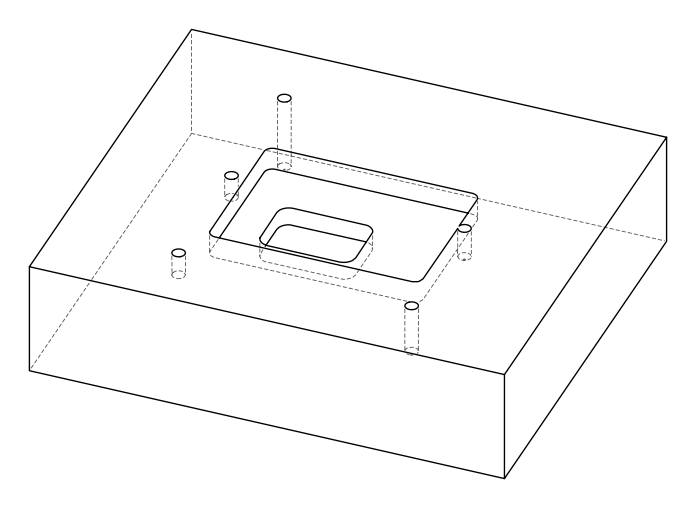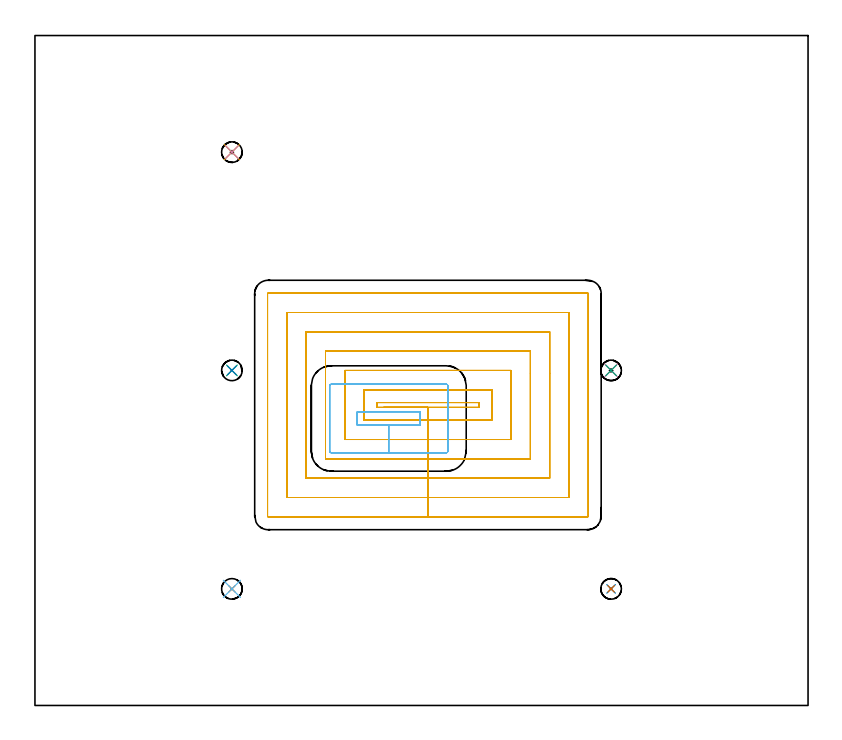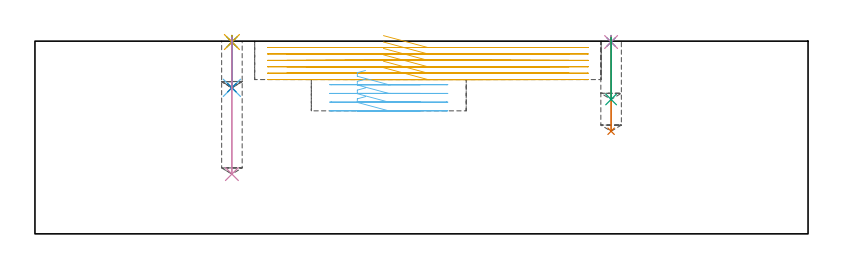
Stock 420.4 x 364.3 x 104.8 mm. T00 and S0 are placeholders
(PLAN: 12 operations, 3 tool changes, 34.2 min)
(1 SPOT_DRILL | STEP1POCKET | NXT0321_9005460120000 | 0.03 min | 4 mm3)
(2 SPOT_DRILL_1 | STEP1POCKET_1 | NXT0321_9005460120000 | 0.03 min | 1 mm3)
(3 SPOT_DRILL_2 | STEP1POCKET_2 | NXT0321_9005460120000 | 0.03 min | 3 mm3)
(4 SPOT_DRILL_3 | STEP1POCKET_3 | NXT0321_9005460120000 | 0.03 min | 24 mm3)
(5 SPOT_DRILL_4 | STEP1POCKET_4 | NXT0321_9005460120000 | 0.03 min | 23 mm3)
(6 DRILL_BLIND_HOLE_INTO_CENTER | STEP1POCKET | UGT0301_223 | 0.11 min | 2287 mm3)
(7 DRILL_BLIND_HOLE_INTO_CENTER_1 | STEP1POCKET_1 | UGT0301_223 | 0.21 min | 4624 mm3)
(8 DRILL_BLIND_HOLE_INTO_CENTER_2 | STEP1POCKET_2 | UGT0301_223 | 0.11 min | 2206 mm3)
(9 DRILL_BLIND_HOLE_INTO_CENTER_3 | STEP1POCKET_3 | UGT0301_223 | 0.14 min | 2889 mm3)
(10 DRILL_BLIND_HOLE_INTO_CENTER_4 | STEP1POCKET_4 | UGT0301_223 | 0.3 min | 6871 mm3)
(11 MILL_RECTANGULAR_POCKET | POCKET_RECTANGULAR_STRAIGHT | UGT0201_132 | Follow Part, ap 3.5, ae 75% | 30.25 min | 533027 mm3)
(12 MILL_RECTANGULAR_POCKET_1 | POCKET_RECTANGULAR_STRAIGHT_1 | UGT0201_104 | Follow Part, ap 5, ae 75% | 2.9 min | 80337 mm3)
(TOOL NXT0321_9005460120000 | NC Spot Drill, 142deg, 12mm, Carbide, Uncoated | D12 PA142 FL30 Z2)
(TOOL UGT0301_223 | Twist Drill 11.2 mm | D11.2 PA118 FL90 Z2)
(TOOL UGT0201_132 | Carbide End Mill 14.0 | D14 FL30 Z4)
(TOOL UGT0201_104 | End Mill 20 mm | D20 FL22 Z2)
(OP 1 SPOT_DRILL)
G17 G21 G94 G90
T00 M6
G54
G17 G0 G90 X107.1 Y63.4 S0 M3
G43 Z114.8 H0
G94 G81 G98 Z104.318 F250. R107.8
G80
M5
M2
(OP 2 SPOT_DRILL_1)
G17 G21 G94 G90
T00 M6
G54
G17 G0 G90 X313.3 Y63.4 S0 M3
G43 Z114.8 H0
G94 G81 G98 Z104.318 F250. R107.8
G80
M5
M2
(OP 3 SPOT_DRILL_2)
G17 G21 G94 G90
T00 M6
G54
G17 G0 G90 X107.1 Y182.2 S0 M3
G43 Z114.8 H0
G94 G81 G98 Z104.318 F250. R107.8
G80
M5
M2
(OP 4 SPOT_DRILL_3)
G17 G21 G94 G90
T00 M6
G54
G17 G0 G90 X313.3 Y182.2 S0 M3
G43 Z114.8 H0
G94 G81 G98 Z104.318 F250. R107.8
G80
M5
M2
(OP 5 SPOT_DRILL_4)
G17 G21 G94 G90
T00 M6
G54
G17 G0 G90 X107.1 Y300.9 S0 M3
G43 Z114.8 H0
G94 G81 G98 Z104.318 F250. R107.8
G80
M5
M2
(OP 6 DRILL_BLIND_HOLE_INTO_CENTER)
G17 G21 G94 G90
T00 M6
G54
G17 G0 G90 X107.1 Y63.4 S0 M3
G43 Z114.8 H0
G94 G81 G98 Z79.4 F250. R106.8
G80
M5
M2
(OP 7 DRILL_BLIND_HOLE_INTO_CENTER_1)
G17 G21 G94 G90
T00 M6
G54
G17 G0 G90 X313.3 Y63.4 S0 M3
G43 Z114.8 H0
G94 G81 G98 Z55.8 F250. R106.8
G80
M5
M2
(OP 8 DRILL_BLIND_HOLE_INTO_CENTER_2)
G17 G21 G94 G90
T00 M6
G54
G17 G0 G90 X107.1 Y182.2 S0 M3
G43 Z114.8 H0
G94 G81 G98 Z79.5 F250. R106.8
G80
M5
M2
(OP 9 DRILL_BLIND_HOLE_INTO_CENTER_3)
G17 G21 G94 G90
T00 M6
G54
G17 G0 G90 X313.3 Y182.2 S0 M3
G43 Z114.8 H0
G94 G81 G98 Z73.1 F250. R106.8
G80
M5
M2
(OP 10 DRILL_BLIND_HOLE_INTO_CENTER_4)
G17 G21 G94 G90
T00 M6
G54
G17 G0 G90 X107.1 Y300.9 S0 M3
G43 Z114.8 H0
G94 G81 G98 Z32.5 F250. R106.8
G80
M5
M2
(OP 11 MILL_RECTANGULAR_POCKET)
G17 G21 G94 G90
T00 M6
G54
G17 G0 G90 X189.504 Y162.1 S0 M3
G43 Z114.8 H0
Z107.8
G94 G1 X213.7 Z101.317 F250.
X241.4 F500.
Y164.7
X186.
Y162.1
X213.7
Y155.1
X248.4
Y171.7
X179.
Y155.1
X213.7
Y144.6
X258.9
Y182.2
X168.5
Y144.6
X213.7
Y134.1
X269.4
Y180.718
Y192.7
X158.
Y134.1
X213.7
Y123.6
X279.9
Y180.718
Y203.2
X147.5
Y123.6
X213.7
Y113.1
X290.4
Y180.718
Y213.7
X137.
Y113.1
X213.7
Y102.6
X300.6
G3 X300.9 Y102.9 R0.3
G1 Y223.9
G3 X300.6 Y224.2 R0.3
G1 X126.8
G3 X126.5 Y223.9 R0.3
G1 Y102.9
G3 X126.8 Y102.6 R0.3
G1 X213.7
X214.7
G0 X189.504 Y162.1 Z104.317
G1 X213.7 Z97.833 F250.
X241.4 F500.
Y164.7
X186.
Y162.1
X213.7
Y155.1
X248.4
Y171.7
X179.
Y155.1
X213.7
Y144.6
X258.9
Y182.2
X168.5
Y144.6
X213.7
Y134.1
X269.4
Y180.718
Y192.7
X158.
Y134.1
X213.7
Y123.6
X279.9
Y180.718
Y203.2
X147.5
Y123.6
X213.7
Y113.1
X290.4
Y180.718
Y213.7
X137.
Y113.1
X213.7
Y102.6
X300.6
G3 X300.9 Y102.9 R0.3
G1 Y223.9
G3 X300.6 Y224.2 R0.3
G1 X126.8
G3 X126.5 Y223.9 R0.3
G1 Y102.9
G3 X126.8 Y102.6 R0.3
G1 X213.7
X214.7
G0 X189.504 Y162.1 Z100.833
G1 X213.7 Z94.35 F250.
X241.4 F500.
Y164.7
X186.
Y162.1
X213.7
Y155.1
X248.4
Y171.7
X179.
Y155.1
X213.7
Y144.6
X258.9
Y182.2
X168.5
Y144.6
X213.7
Y134.1
X269.4
Y180.718
Y192.7
X158.
Y134.1
X213.7
Y123.6
X279.9
Y180.718
Y203.2
X147.5
Y123.6
X213.7
Y113.1
X290.4
Y180.718
Y213.7
X137.
Y113.1
X213.7
Y102.6
X300.6
G3 X300.9 Y102.9 R0.3
G1 Y223.9
G3 X300.6 Y224.2 R0.3
G1 X126.8
G3 X126.5 Y223.9 R0.3
G1 Y102.9
G3 X126.8 Y102.6 R0.3
G1 X213.7
X214.7
G0 X189.504 Y162.1 Z97.35
G1 X213.7 Z90.867 F250.
X241.4 F500.
Y164.7
X186.
Y162.1
X213.7
Y155.1
X248.4
Y171.7
X179.
Y155.1
X213.7
Y144.6
X258.9
Y182.2
X168.5
Y144.6
X213.7
Y134.1
X269.4
Y180.718
Y192.7
X158.
Y134.1
X213.7
Y123.6
X279.9
Y180.718
Y203.2
X147.5
Y123.6
X213.7
Y113.1
X290.4
Y180.718
Y213.7
X137.
Y113.1
X213.7
Y102.6
X300.6
G3 X300.9 Y102.9 R0.3
G1 Y223.9
G3 X300.6 Y224.2 R0.3
G1 X126.8
G3 X126.5 Y223.9 R0.3
G1 Y102.9
G3 X126.8 Y102.6 R0.3
G1 X213.7
X214.7
G0 X189.504 Y162.1 Z93.867
G1 X213.7 Z87.383 F250.
X241.4 F500.
Y164.7
X186.
Y162.1
X213.7
Y155.1
X248.4
Y171.7
X179.
Y155.1
X213.7
Y144.6
X258.9
Y182.2
X168.5
Y144.6
X213.7
Y134.1
X269.4
Y180.718
Y192.7
X158.
Y134.1
X213.7
Y123.6
X279.9
Y180.718
Y203.2
X147.5
Y123.6
X213.7
Y113.1
X290.4
Y180.718
Y213.7
X137.
Y113.1
X213.7
Y102.6
X300.6
G3 X300.9 Y102.9 R0.3
G1 Y223.9
G3 X300.6 Y224.2 R0.3
G1 X126.8
G3 X126.5 Y223.9 R0.3
G1 Y102.9
G3 X126.8 Y102.6 R0.3
G1 X213.7
X214.7
G0 X189.504 Y162.1 Z90.383
G1 X213.7 Z83.9 F250.
X241.4 F500.
Y164.7
X186.
Y162.1
X213.7
Y155.1
X248.4
Y171.7
X179.
Y155.1
X213.7
Y144.6
X258.9
Y182.2
X168.5
Y144.6
X213.7
Y134.1
X269.4
Y180.718
Y192.7
X158.
Y134.1
X213.7
Y123.6
X279.9
Y180.718
Y203.2
X147.5
Y123.6
X213.7
Y113.1
X290.4
Y180.718
Y213.7
X137.
Y113.1
X213.7
Y102.6
X300.6
G3 X300.9 Y102.9 R0.3
G1 Y223.9
G3 X300.6 Y224.2 R0.3
G1 X126.8
G3 X126.5 Y223.9 R0.3
G1 Y102.9
G3 X126.8 Y102.6 R0.3
G1 X213.7
X214.7
G0 Z114.8
M5
M2
(OP 12 MILL_RECTANGULAR_POCKET_1)
G17 G21 G94 G90
T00 M6
G54
G17 G0 G90 X179.777 Y159.7 S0 M3
G43 Z114.8 H0
Z88.85
G94 G1 X175.3 Z87.65 F250.
Y152.4 Z85.694
X192.4 Z81.112
X209.5 F500.
Y159.7
X175.3
Y152.4
X192.4
Y137.4
X223.7
G3 X224.5 Y138.2 R0.8
G1 Y173.9
G3 X223.7 Y174.7 R0.8
G1 X161.1
G3 X160.3 Y173.9 R0.8
G1 Y138.2
G3 X161.1 Y137.4 R0.8
G1 X192.4
X193.4
G0 X179.777 Y159.7 Z84.112
G1 X175.3 Z82.913 F250.
Y152.4 Z80.957
X192.4 Z76.375
X209.5 F500.
Y159.7
X175.3
Y152.4
X192.4
Y137.4
X223.7
G3 X224.5 Y138.2 R0.8
G1 Y173.9
G3 X223.7 Y174.7 R0.8
G1 X161.1
G3 X160.3 Y173.9 R0.8
G1 Y138.2
G3 X161.1 Y137.4 R0.8
G1 X192.4
X193.4
G0 X179.777 Y159.7 Z79.375
G1 X175.3 Z78.175 F250.
Y152.4 Z76.219
X192.4 Z71.637
X209.5 F500.
Y159.7
X175.3
Y152.4
X192.4
Y137.4
X223.7
G3 X224.5 Y138.2 R0.8
G1 Y173.9
G3 X223.7 Y174.7 R0.8
G1 X161.1
G3 X160.3 Y173.9 R0.8
G1 Y138.2
G3 X161.1 Y137.4 R0.8
G1 X192.4
X193.4
G0 X179.777 Y159.7 Z74.637
G1 X175.3 Z73.438 F250.
Y152.4 Z71.482
X192.4 Z66.9
X209.5 F500.
Y159.7
X175.3
Y152.4
X192.4
Y137.4
X223.7
G3 X224.5 Y138.2 R0.8
G1 Y173.9
G3 X223.7 Y174.7 R0.8
G1 X161.1
G3 X160.3 Y173.9 R0.8
G1 Y138.2
G3 X161.1 Y137.4 R0.8
G1 X192.4
X193.4
G0 Z114.8
M5
M2
